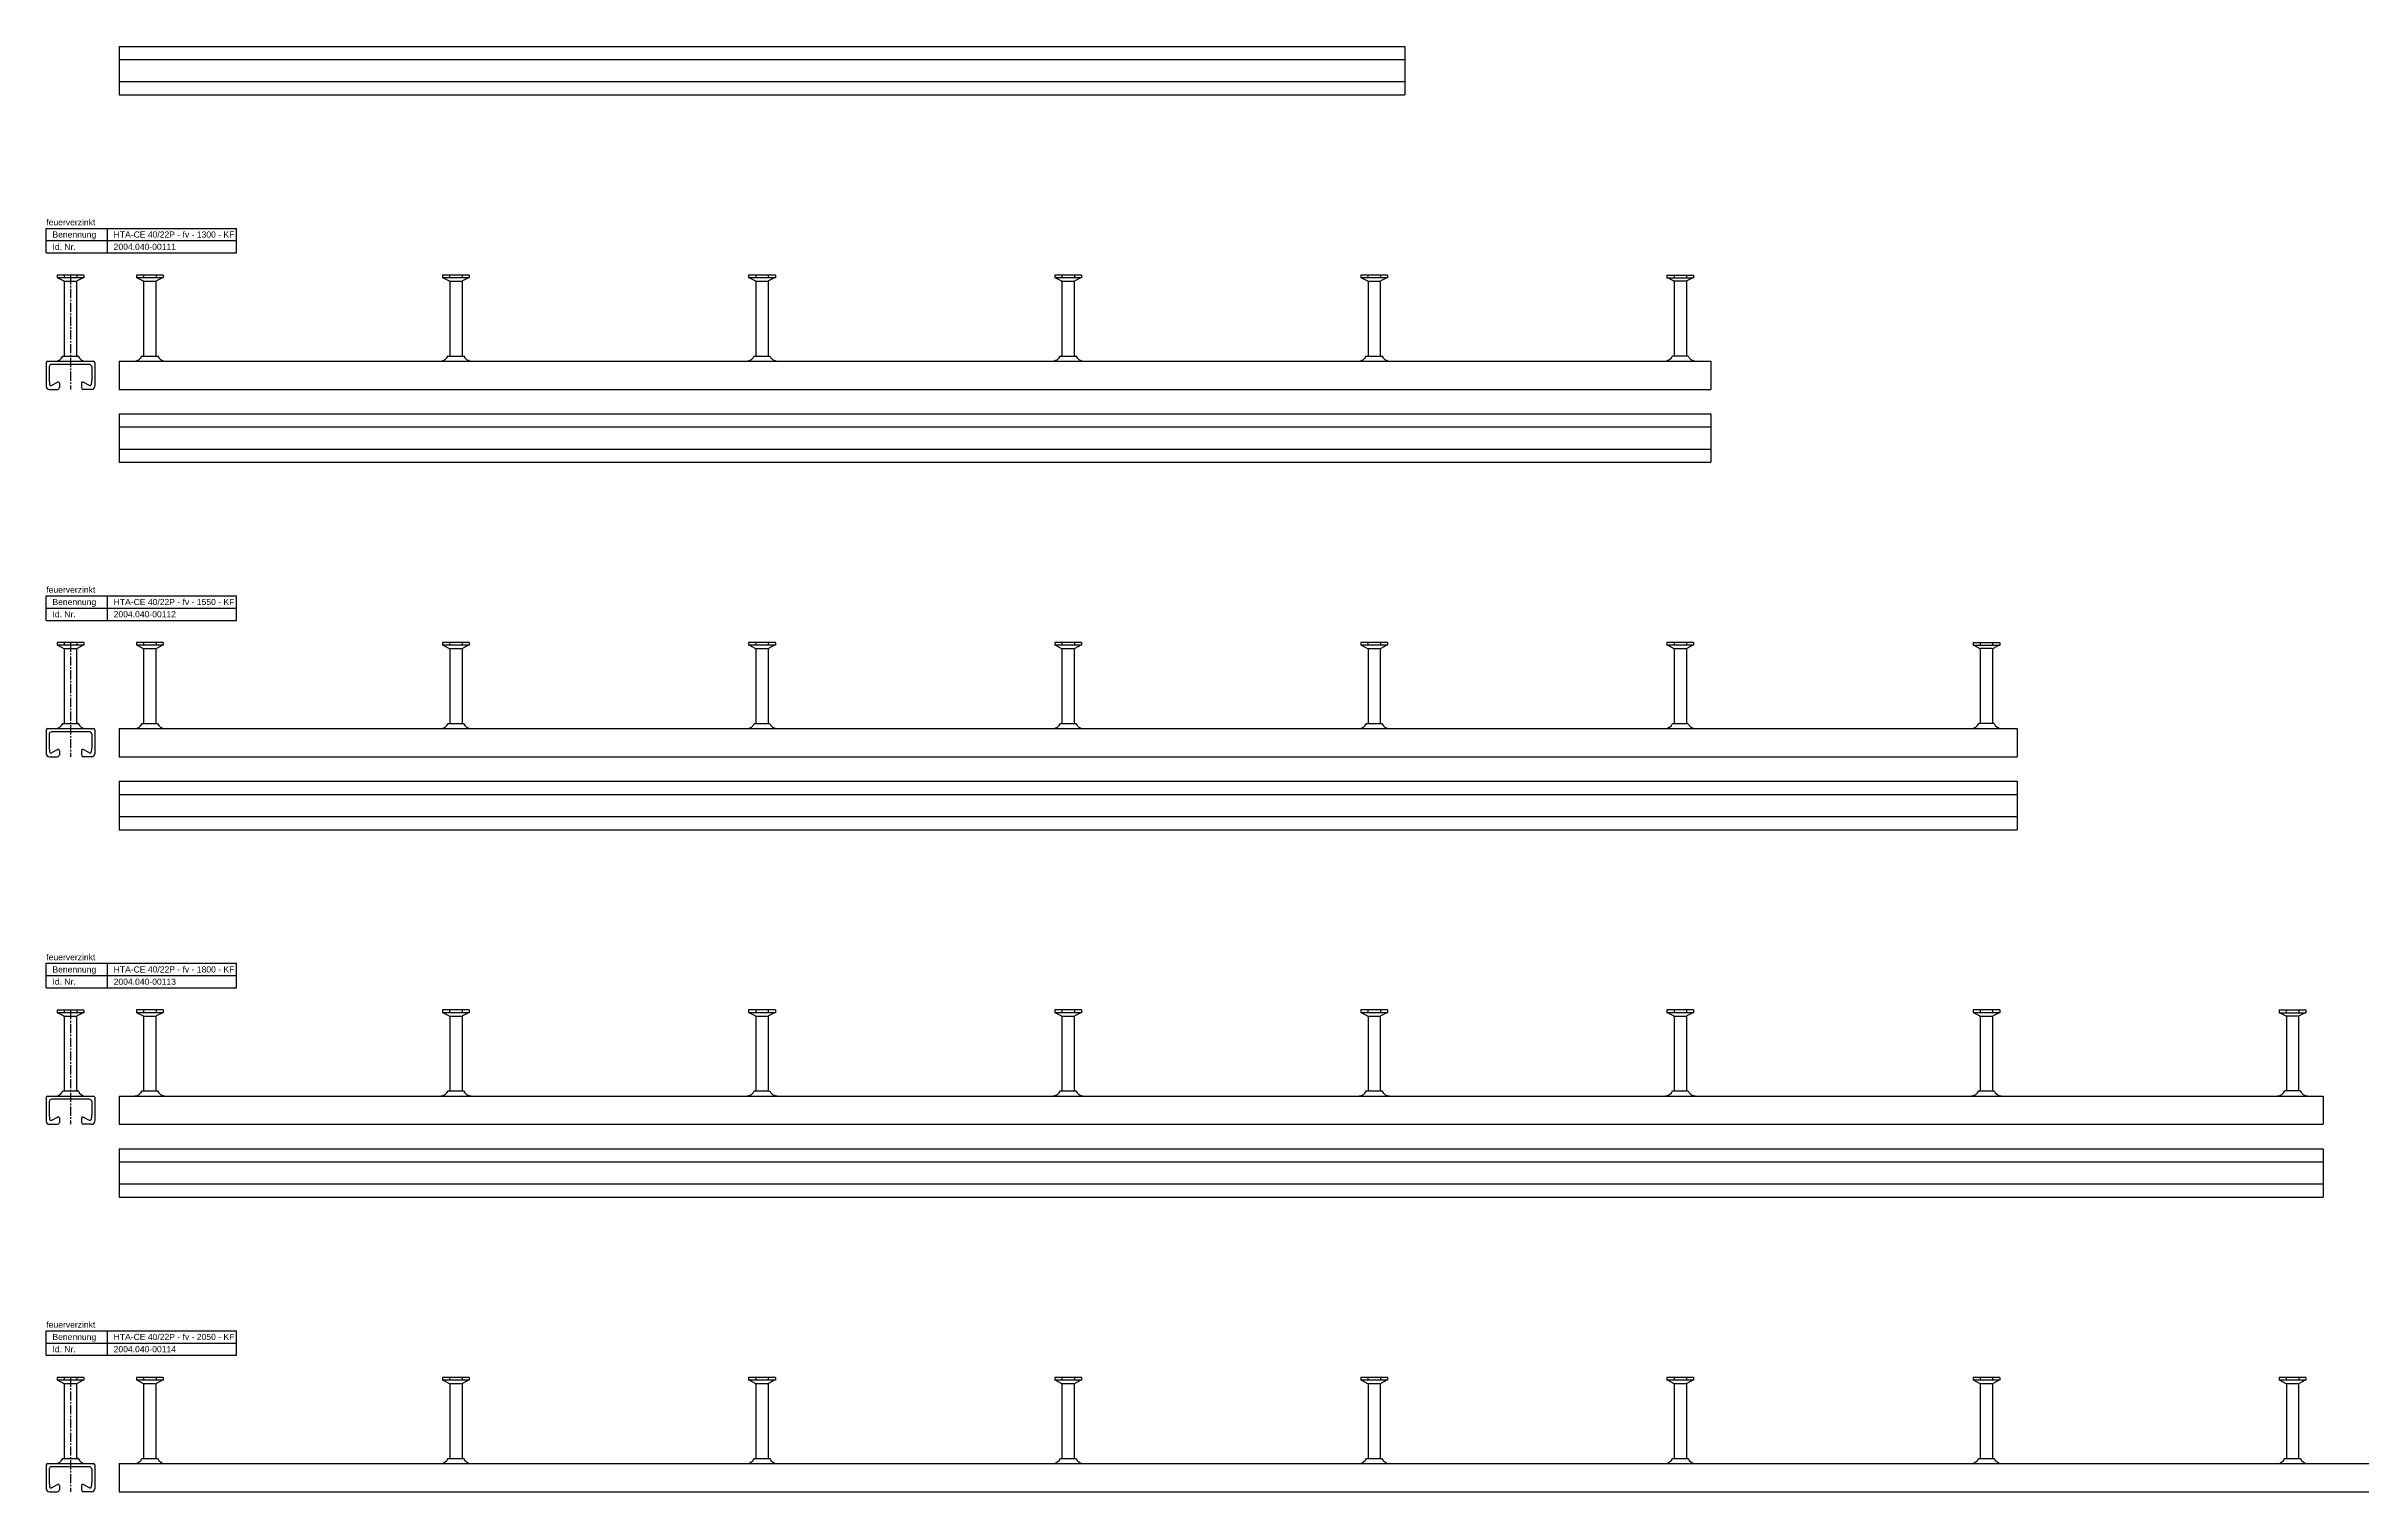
# Model space of a CAD drawing. Header units: millimetres. Extents: x 7205 to 13335, y -2256 to 2742.
# Drawn here: x 7205 to 9096, y -997 to 183 of the extents above; entities that cross this region are included whole.
import ezdxf

# ---------------------------------------------------------------- set-up
doc = ezdxf.new("R2010")
doc.units = ezdxf.units.MM
doc.header["$LTSCALE"] = 10
doc.header["$PDMODE"] = 35
doc.linetypes.add('MITTE2', pattern=[1.125, 0.75, -0.125, 0.125, -0.125])
doc.layers.get('DEFPOINTS').update_dxf_attribs({"linetype": 'CONTINUOUS'})
for name, color, linetype in [('ACHSEN', 1, 'MITTE2'), ('HALFEN', 2, 'CONTINUOUS'), ('TEXT3', 3, 'CONTINUOUS')]:
    doc.layers.add(name, color=color, linetype=linetype)
doc.styles.add('ARIAL50', font='arial.ttf', dxfattribs={"height": 5})

msp = doc.modelspace()

# ---------------------------------------------------------------- linework, layer by layer
at = {"layer": 'ACHSEN'}
for p, q in [((7225, -3.5), (7225, -96.7)), ((7225, -303.5), (7225, -396.7)), ((7225, -603.5), (7225, -696.7)), ((7225, -903.5), (7225, -996.7))]:
    msp.add_line(p, q, dxfattribs=at)
at = {"layer": 'DEFPOINTS', "color": 0, "linetype": 'ByBlock'}
for p in [(7231.3, -69.5), (7231.3, -69.5), (7231.3, -369.5), (7231.3, -369.5), (7231.3, -669.5), (7231.3, -669.5), (7231.3, -969.5), (7231.3, -969.5)]:
    msp.add_point(p, dxfattribs=at)
at = {"layer": 'HALFEN'}
for p, q in [((7264.8, 183.3), (7264.8, 143.8)), ((7264.8, 183.3), (8314.8, 183.3)), ((7264.8, 172.6), (8314.8, 172.6)), ((8314.8, 183.3), (8314.8, 143.8)), ((7264.8, 154.6), (8314.8, 154.6)), ((7264.8, 143.8), (8314.8, 143.8)), ((7205.3, 34.7), (7360.7, 34.7)), ((7205.3, 14.7), (7205.3, 34.7)), ((7205.3, 24.7), (7360.7, 24.7)), ((7255.3, 14.7), (7255.3, 34.7)), ((7360.7, 14.7), (7360.7, 34.7)), ((7205.3, 14.7), (7360.7, 14.7)), ((7214.1, -3.5), (7214.1, -5.6)), ((7235.9, -3.5), (7214.1, -3.5)), ((7235.9, -5.6), (7214.1, -5.6)), ((7214.7, -5.6), (7219.6, -8.2)), ((7220, -3.5), (7220, -5.5)), ((7220, -8.9), (7220, -69.5)), ((7220.2, -8.4), (7229.8, -8.4)), ((7230, -8.9), (7230, -69.5)), ((7230.1, -3.5), (7230.1, -5.5)), ((7235.4, -5.6), (7230.5, -8.2)), ((7235.9, -3.5), (7235.9, -5.6)), ((7278.9, -3.4), (7278.9, -5.6)), ((7300.7, -3.4), (7278.9, -3.4)), ((7300.7, -5.6), (7278.9, -5.6)), ((7279.5, -5.6), (7284.4, -8.2)), ((7284.7, -3.5), (7284.7, -5.5)), ((7284.8, -8.9), (7284.8, -69.5)), ((7285, -8.4), (7294.5, -8.4)), ((7294.8, -8.9), (7294.8, -69.5)), ((7294.9, -3.5), (7294.9, -5.5)), ((7300.1, -5.6), (7295.2, -8.2)), ((7300.7, -3.4), (7300.7, -5.6)), ((7528.9, -3.4), (7528.9, -5.6)), ((7550.7, -3.4), (7528.9, -3.4)), ((7550.7, -5.6), (7528.9, -5.6)), ((7529.5, -5.6), (7534.4, -8.2)), ((7534.7, -3.5), (7534.7, -5.5)), ((7534.8, -8.9), (7534.8, -69.5)), ((7535, -8.4), (7544.5, -8.4)), ((7544.8, -8.9), (7544.8, -69.5)), ((7544.9, -3.5), (7544.9, -5.5)), ((7550.1, -5.6), (7545.2, -8.2)), ((7550.7, -3.4), (7550.7, -5.6)), ((7778.9, -3.4), (7778.9, -5.6)), ((7800.7, -3.4), (7778.9, -3.4)), ((7800.7, -5.6), (7778.9, -5.6)), ((7779.5, -5.6), (7784.4, -8.2)), ((7784.7, -3.5), (7784.7, -5.5)), ((7784.8, -8.9), (7784.8, -69.5)), ((7785, -8.4), (7794.5, -8.4)), ((7794.8, -8.9), (7794.8, -69.5)), ((7794.9, -3.5), (7794.9, -5.5)), ((7800.1, -5.6), (7795.2, -8.2)), ((7800.7, -3.4), (7800.7, -5.6)), ((8028.9, -3.4), (8028.9, -5.6)), ((8050.7, -3.4), (8028.9, -3.4)), ((8050.7, -5.6), (8028.9, -5.6)), ((8029.5, -5.6), (8034.4, -8.2)), ((8034.7, -3.5), (8034.7, -5.5)), ((8034.8, -8.9), (8034.8, -69.5)), ((8035, -8.4), (8044.5, -8.4)), ((8044.8, -8.9), (8044.8, -69.5)), ((8044.9, -3.5), (8044.9, -5.5)), ((8050.1, -5.6), (8045.2, -8.2)), ((8050.7, -3.4), (8050.7, -5.6)), ((8278.9, -3.4), (8278.9, -5.6)), ((8300.7, -3.4), (8278.9, -3.4)), ((8300.7, -5.6), (8278.9, -5.6)), ((8279.5, -5.6), (8284.4, -8.2)), ((8284.7, -3.5), (8284.7, -5.5)), ((8284.8, -8.9), (8284.8, -69.5)), ((8285, -8.4), (8294.5, -8.4)), ((8294.8, -8.9), (8294.8, -69.5)), ((8294.9, -3.5), (8294.9, -5.5)), ((8300.1, -5.6), (8295.2, -8.2)), ((8300.7, -3.4), (8300.7, -5.6)), ((8528.9, -3.4), (8528.9, -5.6)), ((8528.9, -3.4), (8550.7, -3.4)), ((8528.9, -5.6), (8550.7, -5.6)), ((8529.5, -5.6), (8534.4, -8.2)), ((8534.7, -3.5), (8534.7, -5.5)), ((8534.8, -8.9), (8534.8, -69.5)), ((8544.6, -8.4), (8535, -8.4)), ((8544.8, -8.9), (8544.8, -69.5)), ((8544.9, -3.5), (8544.9, -5.5)), ((8550.1, -5.6), (8545.2, -8.2)), ((8550.7, -3.4), (8550.7, -5.6)), ((7205.3, -74.7), (7205.3, -94.2)), ((7206.3, -73.7), (7243.8, -73.7)), ((7218.8, -69.5), (7231.3, -69.5)), ((7244.8, -74.7), (7244.8, -94.2)), ((7264.8, -73.7), (7264.8, -96.7)), ((7264.8, -73.7), (8564.8, -73.7)), ((7283.5, -69.5), (7296, -69.5)), ((7533.5, -69.5), (7546, -69.5)), ((7783.5, -69.5), (7796, -69.5)), ((8033.5, -69.5), (8046, -69.5)), ((8283.5, -69.5), (8296, -69.5)), ((8546, -69.5), (8533.5, -69.5)), ((8564.8, -73.7), (8564.8, -96.7)), ((7207.7, -78.3), (7207.7, -88.2)), ((7207.7, -88.2), (7208, -92.7)), ((7214.6, -90.8), (7209.5, -93.5)), ((7240.4, -76.3), (7209.7, -76.3)), ((7216, -91.7), (7216, -95.2)), ((7234, -91.7), (7234, -95.2)), ((7240.6, -93.5), (7235.5, -90.8)), ((7242.4, -88.2), (7242, -92.7)), ((7242.4, -78.1), (7242.4, -88.2)), ((7207.8, -96.7), (7214.5, -96.7)), ((7242.3, -96.7), (7235.5, -96.7)), ((7264.8, -96.7), (8564.8, -96.7)), ((7264.8, -116.7), (7264.8, -156.2)), ((7264.8, -116.7), (8564.8, -116.7)), ((7264.8, -127.4), (8564.8, -127.4)), ((8564.8, -116.7), (8564.8, -156.2)), ((7264.8, -145.4), (8564.8, -145.4)), ((7264.8, -156.2), (8564.8, -156.2)), ((7205.3, -265.3), (7360.7, -265.3)), ((7205.3, -285.3), (7205.3, -265.3)), ((7205.3, -275.3), (7360.7, -275.3)), ((7255.3, -285.3), (7255.3, -265.3)), ((7360.7, -285.3), (7360.7, -265.3)), ((7205.3, -285.3), (7360.7, -285.3)), ((7214.1, -303.5), (7214.1, -305.6)), ((7235.9, -303.5), (7214.1, -303.5)), ((7235.9, -305.6), (7214.1, -305.6)), ((7214.7, -305.6), (7219.6, -308.2)), ((7220, -303.5), (7220, -305.5)), ((7220, -308.9), (7220, -369.5)), ((7220.2, -308.4), (7229.8, -308.4)), ((7230, -308.9), (7230, -369.5)), ((7230.1, -303.5), (7230.1, -305.5)), ((7235.4, -305.6), (7230.5, -308.2)), ((7235.9, -303.5), (7235.9, -305.6)), ((7278.9, -303.4), (7278.9, -305.6)), ((7300.7, -303.4), (7278.9, -303.4)), ((7300.7, -305.6), (7278.9, -305.6)), ((7279.5, -305.6), (7284.4, -308.2)), ((7284.7, -303.5), (7284.7, -305.5)), ((7284.8, -308.9), (7284.8, -369.5)), ((7285, -308.4), (7294.5, -308.4)), ((7294.8, -308.9), (7294.8, -369.5)), ((7294.9, -303.5), (7294.9, -305.5)), ((7300.1, -305.6), (7295.2, -308.2)), ((7300.7, -303.4), (7300.7, -305.6)), ((7528.9, -303.4), (7528.9, -305.6)), ((7550.7, -303.4), (7528.9, -303.4)), ((7550.7, -305.6), (7528.9, -305.6)), ((7529.5, -305.6), (7534.4, -308.2)), ((7534.7, -303.5), (7534.7, -305.5)), ((7534.8, -308.9), (7534.8, -369.5)), ((7535, -308.4), (7544.5, -308.4)), ((7544.8, -308.9), (7544.8, -369.5)), ((7544.9, -303.5), (7544.9, -305.5)), ((7550.1, -305.6), (7545.2, -308.2)), ((7550.7, -303.4), (7550.7, -305.6)), ((7778.9, -303.4), (7778.9, -305.6)), ((7800.7, -303.4), (7778.9, -303.4)), ((7800.7, -305.6), (7778.9, -305.6)), ((7779.5, -305.6), (7784.4, -308.2)), ((7784.7, -303.5), (7784.7, -305.5)), ((7784.8, -308.9), (7784.8, -369.5)), ((7785, -308.4), (7794.5, -308.4)), ((7794.8, -308.9), (7794.8, -369.5)), ((7794.9, -303.5), (7794.9, -305.5)), ((7800.1, -305.6), (7795.2, -308.2)), ((7800.7, -303.4), (7800.7, -305.6)), ((8028.9, -303.4), (8028.9, -305.6)), ((8050.7, -303.4), (8028.9, -303.4)), ((8050.7, -305.6), (8028.9, -305.6)), ((8029.5, -305.6), (8034.4, -308.2)), ((8034.7, -303.5), (8034.7, -305.5)), ((8034.8, -308.9), (8034.8, -369.5)), ((8035, -308.4), (8044.5, -308.4)), ((8044.8, -308.9), (8044.8, -369.5)), ((8044.9, -303.5), (8044.9, -305.5)), ((8050.1, -305.6), (8045.2, -308.2)), ((8050.7, -303.4), (8050.7, -305.6)), ((8278.9, -303.4), (8278.9, -305.6)), ((8300.7, -303.4), (8278.9, -303.4)), ((8300.7, -305.6), (8278.9, -305.6)), ((8279.5, -305.6), (8284.4, -308.2)), ((8284.7, -303.5), (8284.7, -305.5)), ((8284.8, -308.9), (8284.8, -369.5)), ((8285, -308.4), (8294.5, -308.4)), ((8294.8, -308.9), (8294.8, -369.5)), ((8294.9, -303.5), (8294.9, -305.5)), ((8300.1, -305.6), (8295.2, -308.2)), ((8300.7, -303.4), (8300.7, -305.6)), ((8528.9, -303.4), (8528.9, -305.6)), ((8550.7, -303.4), (8528.9, -303.4)), ((8550.7, -305.6), (8528.9, -305.6)), ((8529.5, -305.6), (8534.4, -308.2)), ((8534.7, -303.5), (8534.7, -305.5)), ((8534.8, -308.9), (8534.8, -369.5)), ((8535, -308.4), (8544.5, -308.4)), ((8544.8, -308.9), (8544.8, -369.5)), ((8544.9, -303.5), (8544.9, -305.5)), ((8550.1, -305.6), (8545.2, -308.2)), ((8550.7, -303.4), (8550.7, -305.6)), ((8778.9, -303.4), (8778.9, -305.6)), ((8778.9, -303.4), (8800.7, -303.4)), ((8778.9, -305.6), (8800.7, -305.6)), ((8779.5, -305.6), (8784.4, -308.2)), ((8784.7, -303.5), (8784.7, -305.5)), ((8784.8, -308.9), (8784.8, -369.5)), ((8794.6, -308.4), (8785, -308.4)), ((8794.8, -308.9), (8794.8, -369.5)), ((8794.9, -303.5), (8794.9, -305.5)), ((8800.1, -305.6), (8795.2, -308.2)), ((8800.7, -303.4), (8800.7, -305.6)), ((7205.3, -374.7), (7205.3, -394.2)), ((7206.3, -373.7), (7243.8, -373.7)), ((7240.4, -376.3), (7209.7, -376.3)), ((7218.8, -369.5), (7231.3, -369.5)), ((7242.4, -378.1), (7242.4, -388.2)), ((7244.8, -374.7), (7244.8, -394.2)), ((7264.8, -373.7), (7264.8, -396.7)), ((7264.8, -373.7), (8814.8, -373.7)), ((7283.5, -369.5), (7296, -369.5)), ((7533.5, -369.5), (7546, -369.5)), ((7783.5, -369.5), (7796, -369.5)), ((8033.5, -369.5), (8046, -369.5)), ((8283.5, -369.5), (8296, -369.5)), ((8533.5, -369.5), (8546, -369.5)), ((8796, -369.5), (8783.5, -369.5)), ((8814.8, -373.7), (8814.8, -396.7)), ((7207.7, -378.3), (7207.7, -388.2)), ((7207.7, -388.2), (7208, -392.7)), ((7207.8, -396.7), (7214.5, -396.7)), ((7214.6, -390.8), (7209.5, -393.5)), ((7216, -391.7), (7216, -395.2)), ((7234, -391.7), (7234, -395.2)), ((7240.6, -393.5), (7235.5, -390.8)), ((7242.3, -396.7), (7235.5, -396.7)), ((7242.4, -388.2), (7242, -392.7)), ((7264.8, -396.7), (8814.8, -396.7)), ((7264.8, -416.7), (7264.8, -456.2)), ((7264.8, -416.7), (8814.8, -416.7)), ((7264.8, -427.4), (8814.8, -427.4)), ((8814.8, -416.7), (8814.8, -456.2)), ((7264.8, -445.4), (8814.8, -445.4)), ((7264.8, -456.2), (8814.8, -456.2)), ((7205.3, -565.3), (7360.7, -565.3)), ((7205.3, -585.3), (7205.3, -565.3)), ((7255.3, -585.3), (7255.3, -565.3)), ((7360.7, -585.3), (7360.7, -565.3)), ((7205.3, -575.3), (7360.7, -575.3)), ((7205.3, -585.3), (7360.7, -585.3)), ((7214.1, -603.5), (7214.1, -605.6)), ((7235.9, -603.5), (7214.1, -603.5)), ((7220, -603.5), (7220, -605.5)), ((7230.1, -603.5), (7230.1, -605.5)), ((7235.9, -603.5), (7235.9, -605.6)), ((7278.9, -603.4), (7278.9, -605.6)), ((7300.7, -603.4), (7278.9, -603.4)), ((7284.7, -603.5), (7284.7, -605.5)), ((7294.9, -603.5), (7294.9, -605.5)), ((7300.7, -603.4), (7300.7, -605.6)), ((7528.9, -603.4), (7528.9, -605.6)), ((7550.7, -603.4), (7528.9, -603.4)), ((7534.7, -603.5), (7534.7, -605.5)), ((7544.9, -603.5), (7544.9, -605.5)), ((7550.7, -603.4), (7550.7, -605.6)), ((7778.9, -603.4), (7778.9, -605.6)), ((7800.7, -603.4), (7778.9, -603.4)), ((7784.7, -603.5), (7784.7, -605.5)), ((7794.9, -603.5), (7794.9, -605.5)), ((7800.7, -603.4), (7800.7, -605.6)), ((8028.9, -603.4), (8028.9, -605.6)), ((8050.7, -603.4), (8028.9, -603.4)), ((8034.7, -603.5), (8034.7, -605.5)), ((8044.9, -603.5), (8044.9, -605.5)), ((8050.7, -603.4), (8050.7, -605.6)), ((8278.9, -603.4), (8278.9, -605.6)), ((8300.7, -603.4), (8278.9, -603.4)), ((8284.7, -603.5), (8284.7, -605.5)), ((8294.9, -603.5), (8294.9, -605.5)), ((8300.7, -603.4), (8300.7, -605.6)), ((8528.9, -603.4), (8528.9, -605.6)), ((8550.7, -603.4), (8528.9, -603.4)), ((8534.7, -603.5), (8534.7, -605.5)), ((8544.9, -603.5), (8544.9, -605.5)), ((8550.7, -603.4), (8550.7, -605.6)), ((8778.9, -603.4), (8778.9, -605.6)), ((8800.7, -603.4), (8778.9, -603.4)), ((8784.7, -603.5), (8784.7, -605.5)), ((8794.9, -603.5), (8794.9, -605.5)), ((8800.7, -603.4), (8800.7, -605.6)), ((9028.9, -603.4), (9028.9, -605.6)), ((9028.9, -603.4), (9050.7, -603.4)), ((9034.7, -603.5), (9034.7, -605.5)), ((9044.9, -603.5), (9044.9, -605.5)), ((9050.7, -603.4), (9050.7, -605.6)), ((7235.9, -605.6), (7214.1, -605.6)), ((7214.7, -605.6), (7219.6, -608.2)), ((7220, -608.9), (7220, -669.5)), ((7220.2, -608.4), (7229.8, -608.4)), ((7230, -608.9), (7230, -669.5)), ((7235.4, -605.6), (7230.5, -608.2)), ((7300.7, -605.6), (7278.9, -605.6)), ((7279.5, -605.6), (7284.4, -608.2)), ((7284.8, -608.9), (7284.8, -669.5)), ((7285, -608.4), (7294.5, -608.4)), ((7294.8, -608.9), (7294.8, -669.5)), ((7300.1, -605.6), (7295.2, -608.2)), ((7550.7, -605.6), (7528.9, -605.6)), ((7529.5, -605.6), (7534.4, -608.2)), ((7534.8, -608.9), (7534.8, -669.5)), ((7535, -608.4), (7544.5, -608.4)), ((7544.8, -608.9), (7544.8, -669.5)), ((7550.1, -605.6), (7545.2, -608.2)), ((7800.7, -605.6), (7778.9, -605.6)), ((7779.5, -605.6), (7784.4, -608.2)), ((7784.8, -608.9), (7784.8, -669.5)), ((7785, -608.4), (7794.5, -608.4)), ((7794.8, -608.9), (7794.8, -669.5)), ((7800.1, -605.6), (7795.2, -608.2)), ((8050.7, -605.6), (8028.9, -605.6)), ((8029.5, -605.6), (8034.4, -608.2)), ((8034.8, -608.9), (8034.8, -669.5)), ((8035, -608.4), (8044.5, -608.4)), ((8044.8, -608.9), (8044.8, -669.5)), ((8050.1, -605.6), (8045.2, -608.2)), ((8300.7, -605.6), (8278.9, -605.6)), ((8279.5, -605.6), (8284.4, -608.2)), ((8284.8, -608.9), (8284.8, -669.5)), ((8285, -608.4), (8294.5, -608.4)), ((8294.8, -608.9), (8294.8, -669.5)), ((8300.1, -605.6), (8295.2, -608.2)), ((8550.7, -605.6), (8528.9, -605.6)), ((8529.5, -605.6), (8534.4, -608.2)), ((8534.8, -608.9), (8534.8, -669.5)), ((8535, -608.4), (8544.5, -608.4)), ((8544.8, -608.9), (8544.8, -669.5)), ((8550.1, -605.6), (8545.2, -608.2)), ((8800.7, -605.6), (8778.9, -605.6)), ((8779.5, -605.6), (8784.4, -608.2)), ((8784.8, -608.9), (8784.8, -669.5)), ((8785, -608.4), (8794.5, -608.4)), ((8794.8, -608.9), (8794.8, -669.5)), ((8800.1, -605.6), (8795.2, -608.2)), ((9028.9, -605.6), (9050.7, -605.6)), ((9029.5, -605.6), (9034.4, -608.2)), ((9034.8, -608.9), (9034.8, -669.5)), ((9044.6, -608.4), (9035, -608.4)), ((9044.8, -608.9), (9044.8, -669.5)), ((9050.1, -605.6), (9045.2, -608.2)), ((7205.3, -674.7), (7205.3, -694.2)), ((7206.3, -673.7), (7243.8, -673.7)), ((7207.7, -678.3), (7207.7, -688.2)), ((7240.4, -676.3), (7209.7, -676.3)), ((7218.8, -669.5), (7231.3, -669.5)), ((7242.4, -678.1), (7242.4, -688.2)), ((7244.8, -674.7), (7244.8, -694.2)), ((7264.8, -673.7), (7264.8, -696.7)), ((7264.8, -673.7), (9064.8, -673.7)), ((7283.5, -669.5), (7296, -669.5)), ((7533.5, -669.5), (7546, -669.5)), ((7783.5, -669.5), (7796, -669.5)), ((8033.5, -669.5), (8046, -669.5)), ((8283.5, -669.5), (8296, -669.5)), ((8533.5, -669.5), (8546, -669.5)), ((8783.5, -669.5), (8796, -669.5)), ((9046, -669.5), (9033.5, -669.5)), ((9064.8, -673.7), (9064.8, -696.7)), ((7207.7, -688.2), (7208, -692.7)), ((7207.8, -696.7), (7214.5, -696.7)), ((7214.6, -690.8), (7209.5, -693.5)), ((7216, -691.7), (7216, -695.2)), ((7234, -691.7), (7234, -695.2)), ((7240.6, -693.5), (7235.5, -690.8)), ((7242.3, -696.7), (7235.5, -696.7)), ((7242.4, -688.2), (7242, -692.7)), ((7264.8, -696.7), (9064.8, -696.7)), ((7264.8, -716.7), (7264.8, -756.2)), ((7264.8, -716.7), (9064.8, -716.7)), ((9064.8, -716.7), (9064.8, -756.2)), ((7264.8, -727.4), (9064.8, -727.4)), ((7264.8, -745.4), (9064.8, -745.4)), ((7264.8, -756.2), (9064.8, -756.2)), ((7205.3, -865.3), (7360.7, -865.3)), ((7205.3, -885.3), (7205.3, -865.3)), ((7255.3, -885.3), (7255.3, -865.3)), ((7360.7, -885.3), (7360.7, -865.3)), ((7205.3, -875.3), (7360.7, -875.3)), ((7205.3, -885.3), (7360.7, -885.3)), ((7214.1, -903.5), (7214.1, -905.6)), ((7235.9, -903.5), (7214.1, -903.5)), ((7235.9, -905.6), (7214.1, -905.6)), ((7214.7, -905.6), (7219.6, -908.2)), ((7220, -903.5), (7220, -905.5)), ((7230.1, -903.5), (7230.1, -905.5)), ((7235.4, -905.6), (7230.5, -908.2)), ((7235.9, -903.5), (7235.9, -905.6)), ((7278.9, -903.4), (7278.9, -905.6)), ((7300.7, -903.4), (7278.9, -903.4)), ((7300.7, -905.6), (7278.9, -905.6)), ((7279.5, -905.6), (7284.4, -908.2)), ((7284.7, -903.5), (7284.7, -905.5)), ((7294.9, -903.5), (7294.9, -905.5)), ((7300.1, -905.6), (7295.2, -908.2)), ((7300.7, -903.4), (7300.7, -905.6)), ((7528.9, -903.4), (7528.9, -905.6)), ((7550.7, -903.4), (7528.9, -903.4)), ((7550.7, -905.6), (7528.9, -905.6)), ((7529.5, -905.6), (7534.4, -908.2)), ((7534.7, -903.5), (7534.7, -905.5)), ((7544.9, -903.5), (7544.9, -905.5)), ((7550.1, -905.6), (7545.2, -908.2)), ((7550.7, -903.4), (7550.7, -905.6)), ((7778.9, -903.4), (7778.9, -905.6)), ((7800.7, -903.4), (7778.9, -903.4)), ((7800.7, -905.6), (7778.9, -905.6)), ((7779.5, -905.6), (7784.4, -908.2)), ((7784.7, -903.5), (7784.7, -905.5)), ((7794.9, -903.5), (7794.9, -905.5)), ((7800.1, -905.6), (7795.2, -908.2)), ((7800.7, -903.4), (7800.7, -905.6)), ((8028.9, -903.4), (8028.9, -905.6)), ((8050.7, -903.4), (8028.9, -903.4)), ((8050.7, -905.6), (8028.9, -905.6)), ((8029.5, -905.6), (8034.4, -908.2)), ((8034.7, -903.5), (8034.7, -905.5)), ((8044.9, -903.5), (8044.9, -905.5)), ((8050.1, -905.6), (8045.2, -908.2)), ((8050.7, -903.4), (8050.7, -905.6)), ((8278.9, -903.4), (8278.9, -905.6)), ((8300.7, -903.4), (8278.9, -903.4)), ((8300.7, -905.6), (8278.9, -905.6)), ((8279.5, -905.6), (8284.4, -908.2)), ((8284.7, -903.5), (8284.7, -905.5)), ((8294.9, -903.5), (8294.9, -905.5)), ((8300.1, -905.6), (8295.2, -908.2)), ((8300.7, -903.4), (8300.7, -905.6)), ((8528.9, -903.4), (8528.9, -905.6)), ((8550.7, -903.4), (8528.9, -903.4)), ((8550.7, -905.6), (8528.9, -905.6)), ((8529.5, -905.6), (8534.4, -908.2)), ((8534.7, -903.5), (8534.7, -905.5)), ((8544.9, -903.5), (8544.9, -905.5)), ((8550.1, -905.6), (8545.2, -908.2)), ((8550.7, -903.4), (8550.7, -905.6)), ((8778.9, -903.4), (8778.9, -905.6)), ((8800.7, -903.4), (8778.9, -903.4)), ((8800.7, -905.6), (8778.9, -905.6)), ((8779.5, -905.6), (8784.4, -908.2)), ((8784.7, -903.5), (8784.7, -905.5)), ((8794.9, -903.5), (8794.9, -905.5)), ((8800.1, -905.6), (8795.2, -908.2)), ((8800.7, -903.4), (8800.7, -905.6)), ((9028.9, -903.4), (9028.9, -905.6)), ((9050.7, -903.4), (9028.9, -903.4)), ((9050.7, -905.6), (9028.9, -905.6)), ((9029.5, -905.6), (9034.4, -908.2)), ((9034.7, -903.5), (9034.7, -905.5)), ((9044.9, -903.5), (9044.9, -905.5)), ((9050.1, -905.6), (9045.2, -908.2)), ((9050.7, -903.4), (9050.7, -905.6)), ((7220, -908.9), (7220, -969.5)), ((7220.2, -908.4), (7229.8, -908.4)), ((7230, -908.9), (7230, -969.5)), ((7284.8, -908.9), (7284.8, -969.5)), ((7285, -908.4), (7294.5, -908.4)), ((7294.8, -908.9), (7294.8, -969.5)), ((7534.8, -908.9), (7534.8, -969.5)), ((7535, -908.4), (7544.5, -908.4)), ((7544.8, -908.9), (7544.8, -969.5)), ((7784.8, -908.9), (7784.8, -969.5)), ((7785, -908.4), (7794.5, -908.4)), ((7794.8, -908.9), (7794.8, -969.5)), ((8034.8, -908.9), (8034.8, -969.5)), ((8035, -908.4), (8044.5, -908.4)), ((8044.8, -908.9), (8044.8, -969.5)), ((8284.8, -908.9), (8284.8, -969.5)), ((8285, -908.4), (8294.5, -908.4)), ((8294.8, -908.9), (8294.8, -969.5)), ((8534.8, -908.9), (8534.8, -969.5)), ((8535, -908.4), (8544.5, -908.4)), ((8544.8, -908.9), (8544.8, -969.5)), ((8784.8, -908.9), (8784.8, -969.5)), ((8785, -908.4), (8794.5, -908.4)), ((8794.8, -908.9), (8794.8, -969.5)), ((9034.8, -908.9), (9034.8, -969.5)), ((9035, -908.4), (9044.5, -908.4)), ((9044.8, -908.9), (9044.8, -969.5)), ((7205.3, -974.7), (7205.3, -994.2)), ((7206.3, -973.7), (7243.8, -973.7)), ((7207.7, -978.3), (7207.7, -988.2)), ((7240.4, -976.3), (7209.7, -976.3)), ((7218.8, -969.5), (7231.3, -969.5)), ((7242.4, -978.1), (7242.4, -988.2)), ((7244.8, -974.7), (7244.8, -994.2)), ((7264.8, -973.7), (7264.8, -996.7)), ((7264.8, -973.7), (9314.8, -973.7)), ((7283.5, -969.5), (7296, -969.5)), ((7533.5, -969.5), (7546, -969.5)), ((7783.5, -969.5), (7796, -969.5)), ((8033.5, -969.5), (8046, -969.5)), ((8283.5, -969.5), (8296, -969.5)), ((8533.5, -969.5), (8546, -969.5)), ((8783.5, -969.5), (8796, -969.5)), ((9033.5, -969.5), (9046, -969.5)), ((7207.7, -988.2), (7208, -992.7)), ((7207.8, -996.7), (7214.5, -996.7)), ((7214.6, -990.8), (7209.5, -993.5)), ((7216, -991.7), (7216, -995.2)), ((7234, -991.7), (7234, -995.2)), ((7240.6, -993.5), (7235.5, -990.8)), ((7242.3, -996.7), (7235.5, -996.7)), ((7242.4, -988.2), (7242, -992.7)), ((7264.8, -996.7), (9314.8, -996.7))]:
    msp.add_line(p, q, dxfattribs=at)
for centre, radius, start, end in [((7219.2, -8.9), 0.8, 0, 62.3005), ((7230.8, -8.9), 0.8, 117.6995, 180), ((7284, -8.9), 0.8, 0, 62.3005), ((7295.6, -8.9), 0.8, 117.6995, 180), ((7534, -8.9), 0.8, 0, 62.3005), ((7545.6, -8.9), 0.8, 117.6995, 180), ((7784, -8.9), 0.8, 0, 62.3005), ((7795.6, -8.9), 0.8, 117.6995, 180), ((8034, -8.9), 0.8, 0, 62.3005), ((8045.6, -8.9), 0.8, 117.6995, 180), ((8284, -8.9), 0.8, 0, 62.3005), ((8295.6, -8.9), 0.8, 117.6995, 180), ((8534, -8.9), 0.8, 0, 62.3005), ((8545.6, -8.9), 0.8, 117.6995, 180), ((7206.3, -74.7), 1, 90, 180), ((7212.6, -67), 6.7, 270.9954, 338.0812), ((7237.5, -67), 6.7, 201.9188, 269.0046), ((7243.8, -74.7), 1, 0, 90), ((7277.3, -66.9), 6.7, 270.9954, 338.0812), ((7302.3, -66.9), 6.7, 201.9188, 269.0046), ((7527.3, -66.9), 6.7, 270.9954, 338.0812), ((7552.3, -66.9), 6.7, 201.9188, 269.0046), ((7777.3, -66.9), 6.7, 270.9954, 338.0812), ((7802.3, -66.9), 6.7, 201.9188, 269.0046), ((8027.3, -66.9), 6.7, 270.9954, 338.0812), ((8052.3, -66.9), 6.7, 201.9188, 269.0046), ((8277.3, -66.9), 6.7, 270.9954, 338.0812), ((8302.3, -66.9), 6.7, 201.9188, 269.0046), ((8527.3, -66.9), 6.7, 270.9954, 338.0812), ((8552.3, -66.9), 6.7, 201.9188, 269.0046), ((7207.8, -94.2), 2.5, 180, 270), ((7209.7, -78.3), 2, 90, 180), ((7209, -92.6), 1, 184.4163, 298.6582), ((7215, -91.7), 1, 0, 118.6582), ((7235, -91.7), 1, 61.3418, 180), ((7240.4, -78.3), 2, 4.4416, 90), ((7241, -92.6), 1, 241.3418, 355.5837), ((7242.3, -94.2), 2.5, 270, 0), ((7214.5, -95.2), 1.5, 270, 0), ((7235.5, -95.2), 1.5, 180, 270), ((7219.2, -308.9), 0.8, 0, 62.3005), ((7230.8, -308.9), 0.8, 117.6995, 180), ((7284, -308.9), 0.8, 0, 62.3005), ((7295.6, -308.9), 0.8, 117.6995, 180), ((7534, -308.9), 0.8, 0, 62.3005), ((7545.6, -308.9), 0.8, 117.6995, 180), ((7784, -308.9), 0.8, 0, 62.3005), ((7795.6, -308.9), 0.8, 117.6995, 180), ((8034, -308.9), 0.8, 0, 62.3005), ((8045.6, -308.9), 0.8, 117.6995, 180), ((8284, -308.9), 0.8, 0, 62.3005), ((8295.6, -308.9), 0.8, 117.6995, 180), ((8534, -308.9), 0.8, 0, 62.3005), ((8545.6, -308.9), 0.8, 117.6995, 180), ((8784, -308.9), 0.8, 0, 62.3005), ((8795.6, -308.9), 0.8, 117.6995, 180), ((7206.3, -374.7), 1, 90, 180), ((7209.7, -378.3), 2, 90, 180), ((7212.6, -367), 6.7, 270.9954, 338.0812), ((7237.5, -367), 6.7, 201.9188, 269.0046), ((7240.4, -378.3), 2, 4.4416, 90), ((7243.8, -374.7), 1, 0, 90), ((7277.3, -366.9), 6.7, 270.9954, 338.0812), ((7302.3, -366.9), 6.7, 201.9188, 269.0046), ((7527.3, -366.9), 6.7, 270.9954, 338.0812), ((7552.3, -366.9), 6.7, 201.9188, 269.0046), ((7777.3, -366.9), 6.7, 270.9954, 338.0812), ((7802.3, -366.9), 6.7, 201.9188, 269.0046), ((8027.3, -366.9), 6.7, 270.9954, 338.0812), ((8052.3, -366.9), 6.7, 201.9188, 269.0046), ((8277.3, -366.9), 6.7, 270.9954, 338.0812), ((8302.3, -366.9), 6.7, 201.9188, 269.0046), ((8527.3, -366.9), 6.7, 270.9954, 338.0812), ((8552.3, -366.9), 6.7, 201.9188, 269.0046), ((8777.3, -366.9), 6.7, 270.9954, 338.0812), ((8802.3, -366.9), 6.7, 201.9188, 269.0046), ((7207.8, -394.2), 2.5, 180, 270), ((7209, -392.6), 1, 184.4163, 298.6582), ((7214.5, -395.2), 1.5, 270, 0), ((7215, -391.7), 1, 0, 118.6582), ((7235, -391.7), 1, 61.3418, 180), ((7235.5, -395.2), 1.5, 180, 270), ((7241, -392.6), 1, 241.3418, 355.5837), ((7242.3, -394.2), 2.5, 270, 0), ((7219.2, -608.9), 0.8, 0, 62.3005), ((7230.8, -608.9), 0.8, 117.6995, 180), ((7284, -608.9), 0.8, 0, 62.3005), ((7295.6, -608.9), 0.8, 117.6995, 180), ((7534, -608.9), 0.8, 0, 62.3005), ((7545.6, -608.9), 0.8, 117.6995, 180), ((7784, -608.9), 0.8, 0, 62.3005), ((7795.6, -608.9), 0.8, 117.6995, 180), ((8034, -608.9), 0.8, 0, 62.3005), ((8045.6, -608.9), 0.8, 117.6995, 180), ((8284, -608.9), 0.8, 0, 62.3005), ((8295.6, -608.9), 0.8, 117.6995, 180), ((8534, -608.9), 0.8, 0, 62.3005), ((8545.6, -608.9), 0.8, 117.6995, 180), ((8784, -608.9), 0.8, 0, 62.3005), ((8795.6, -608.9), 0.8, 117.6995, 180), ((9034, -608.9), 0.8, 0, 62.3005), ((9045.6, -608.9), 0.8, 117.6995, 180), ((7206.3, -674.7), 1, 90, 180), ((7209.7, -678.3), 2, 90, 180), ((7212.6, -667), 6.7, 270.9954, 338.0812), ((7237.5, -667), 6.7, 201.9188, 269.0046), ((7240.4, -678.3), 2, 4.4416, 90), ((7243.8, -674.7), 1, 0, 90), ((7277.3, -666.9), 6.7, 270.9954, 338.0812), ((7302.3, -666.9), 6.7, 201.9188, 269.0046), ((7527.3, -666.9), 6.7, 270.9954, 338.0812), ((7552.3, -666.9), 6.7, 201.9188, 269.0046), ((7777.3, -666.9), 6.7, 270.9954, 338.0812), ((7802.3, -666.9), 6.7, 201.9188, 269.0046), ((8027.3, -666.9), 6.7, 270.9954, 338.0812), ((8052.3, -666.9), 6.7, 201.9188, 269.0046), ((8277.3, -666.9), 6.7, 270.9954, 338.0812), ((8302.3, -666.9), 6.7, 201.9188, 269.0046), ((8527.3, -666.9), 6.7, 270.9954, 338.0812), ((8552.3, -666.9), 6.7, 201.9188, 269.0046), ((8777.3, -666.9), 6.7, 270.9954, 338.0812), ((8802.3, -666.9), 6.7, 201.9188, 269.0046), ((9027.3, -666.9), 6.7, 270.9954, 338.0812), ((9052.3, -666.9), 6.7, 201.9188, 269.0046), ((7207.8, -694.2), 2.5, 180, 270), ((7209, -692.6), 1, 184.4163, 298.6582), ((7214.5, -695.2), 1.5, 270, 0), ((7215, -691.7), 1, 0, 118.6582), ((7235, -691.7), 1, 61.3418, 180), ((7235.5, -695.2), 1.5, 180, 270), ((7241, -692.6), 1, 241.3418, 355.5837), ((7242.3, -694.2), 2.5, 270, 0), ((7219.2, -908.9), 0.8, 0, 62.3005), ((7230.8, -908.9), 0.8, 117.6995, 180), ((7284, -908.9), 0.8, 0, 62.3005), ((7295.6, -908.9), 0.8, 117.6995, 180), ((7534, -908.9), 0.8, 0, 62.3005), ((7545.6, -908.9), 0.8, 117.6995, 180), ((7784, -908.9), 0.8, 0, 62.3005), ((7795.6, -908.9), 0.8, 117.6995, 180), ((8034, -908.9), 0.8, 0, 62.3005), ((8045.6, -908.9), 0.8, 117.6995, 180), ((8284, -908.9), 0.8, 0, 62.3005), ((8295.6, -908.9), 0.8, 117.6995, 180), ((8534, -908.9), 0.8, 0, 62.3005), ((8545.6, -908.9), 0.8, 117.6995, 180), ((8784, -908.9), 0.8, 0, 62.3005), ((8795.6, -908.9), 0.8, 117.6995, 180), ((9034, -908.9), 0.8, 0, 62.3005), ((9045.6, -908.9), 0.8, 117.6995, 180), ((7206.3, -974.7), 1, 90, 180), ((7209.7, -978.3), 2, 90, 180), ((7212.6, -967), 6.7, 270.9954, 338.0812), ((7237.5, -967), 6.7, 201.9188, 269.0046), ((7240.4, -978.3), 2, 4.4416, 90), ((7243.8, -974.7), 1, 0, 90), ((7277.3, -966.9), 6.7, 270.9954, 338.0812), ((7302.3, -966.9), 6.7, 201.9188, 269.0046), ((7527.3, -966.9), 6.7, 270.9954, 338.0812), ((7552.3, -966.9), 6.7, 201.9188, 269.0046), ((7777.3, -966.9), 6.7, 270.9954, 338.0812), ((7802.3, -966.9), 6.7, 201.9188, 269.0046), ((8027.3, -966.9), 6.7, 270.9954, 338.0812), ((8052.3, -966.9), 6.7, 201.9188, 269.0046), ((8277.3, -966.9), 6.7, 270.9954, 338.0812), ((8302.3, -966.9), 6.7, 201.9188, 269.0046), ((8527.3, -966.9), 6.7, 270.9954, 338.0812), ((8552.3, -966.9), 6.7, 201.9188, 269.0046), ((8777.3, -966.9), 6.7, 270.9954, 338.0812), ((8802.3, -966.9), 6.7, 201.9188, 269.0046), ((9027.3, -966.9), 6.7, 270.9954, 338.0812), ((9052.3, -966.9), 6.7, 201.9188, 269.0046), ((7207.8, -994.2), 2.5, 180, 270), ((7209, -992.6), 1, 184.4163, 298.6582), ((7214.5, -995.2), 1.5, 270, 0), ((7215, -991.7), 1, 0, 118.6582), ((7235, -991.7), 1, 61.3418, 180), ((7235.5, -995.2), 1.5, 180, 270), ((7241, -992.6), 1, 241.3418, 355.5837), ((7242.3, -994.2), 2.5, 270, 0)]:
    msp.add_arc(centre, radius, start, end, dxfattribs=at)
at = {"layer": 'TEXT3'}
for p, q in [((7218.8, -69.5), (7219.3, -69.5)), ((7231.3, -69.5), (7230.8, -69.5)), ((7283.5, -69.5), (7284.1, -69.5)), ((7533.5, -69.5), (7534.1, -69.5)), ((7783.5, -69.5), (7784.1, -69.5)), ((8033.5, -69.5), (8034.1, -69.5)), ((8283.5, -69.5), (8284.1, -69.5)), ((8546, -69.5), (8545.5, -69.5)), ((7218.8, -369.5), (7219.3, -369.5)), ((7231.3, -369.5), (7230.8, -369.5)), ((7283.5, -369.5), (7284.1, -369.5)), ((7533.5, -369.5), (7534.1, -369.5)), ((7783.5, -369.5), (7784.1, -369.5)), ((8033.5, -369.5), (8034.1, -369.5)), ((8283.5, -369.5), (8284.1, -369.5)), ((8533.5, -369.5), (8534.1, -369.5)), ((8796, -369.5), (8795.5, -369.5)), ((7218.8, -669.5), (7219.3, -669.5)), ((7231.3, -669.5), (7230.8, -669.5)), ((7283.5, -669.5), (7284.1, -669.5)), ((7533.5, -669.5), (7534.1, -669.5)), ((7783.5, -669.5), (7784.1, -669.5)), ((8033.5, -669.5), (8034.1, -669.5)), ((8283.5, -669.5), (8284.1, -669.5)), ((8533.5, -669.5), (8534.1, -669.5)), ((8783.5, -669.5), (8784.1, -669.5)), ((9046, -669.5), (9045.5, -669.5)), ((7218.8, -969.5), (7219.3, -969.5)), ((7231.3, -969.5), (7230.8, -969.5)), ((7283.5, -969.5), (7284.1, -969.5)), ((7533.5, -969.5), (7534.1, -969.5)), ((7783.5, -969.5), (7784.1, -969.5)), ((8033.5, -969.5), (8034.1, -969.5)), ((8283.5, -969.5), (8284.1, -969.5)), ((8533.5, -969.5), (8534.1, -969.5)), ((8783.5, -969.5), (8784.1, -969.5)), ((9033.5, -969.5), (9034.1, -969.5))]:
    msp.add_line(p, q, dxfattribs=at)

# ---------------------------------------------------------------- texts
at = {"layer": 'HALFEN', "style": 'ARIAL50'}
for s, p in [('feuerverzinkt', (7205.3, 37.2)), ('Benennung', (7210.3, 27.2)), ('Id. Nr.', (7210.3, 17.2)), ('2004.040-00111', (7260.3, 17.2)), ('HTA-CE 40/22P - fv - 1300 - KF', (7260.3, 27.2)), ('feuerverzinkt', (7205.3, -262.8)), ('Benennung', (7210.3, -272.8)), ('Id. Nr.', (7210.3, -282.8)), ('2004.040-00112', (7260.3, -282.8)), ('HTA-CE 40/22P - fv - 1550 - KF', (7260.3, -272.8)), ('feuerverzinkt', (7205.3, -562.8)), ('Benennung', (7210.3, -572.8)), ('Id. Nr.', (7210.3, -582.8)), ('2004.040-00113', (7260.3, -582.8)), ('HTA-CE 40/22P - fv - 1800 - KF', (7260.3, -572.8)), ('feuerverzinkt', (7205.3, -862.8)), ('Benennung', (7210.3, -872.8)), ('HTA-CE 40/22P - fv - 2050 - KF', (7260.3, -872.8)), ('Id. Nr.', (7210.3, -882.8)), ('2004.040-00114', (7260.3, -882.8))]:
    msp.add_text(s, height=5, dxfattribs=at).set_placement(p)

doc.saveas('drawing.dxf')
